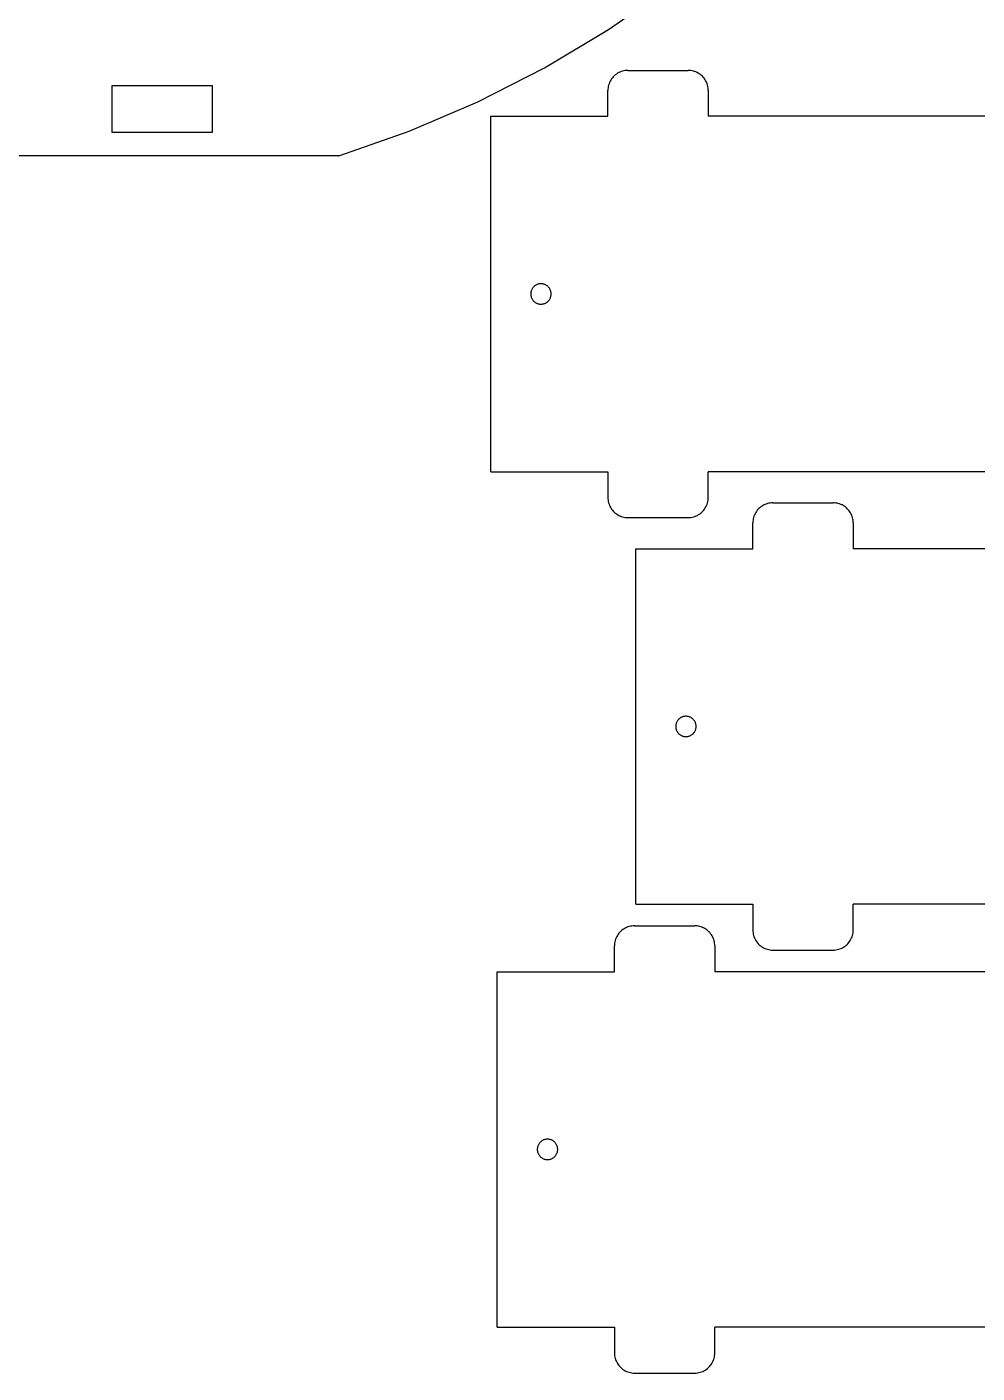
# Model space of a CAD drawing. Extents: x -22.3 to 21.7, y -13.4 to 13.4.
# Drawn here: x -11.11 to -5.52, y -11.26 to -3.34 of the extents above; entities that cross this region are included whole.
import ezdxf

# ---------------------------------------------------------------- set-up
doc = ezdxf.new("R2010")
doc.units = 0
doc.header["$MEASUREMENT"] = 0
doc.layers.get('0').update_dxf_attribs({"linetype": 'CONTINUOUS'})

msp = doc.modelspace()

# ---------------------------------------------------------------- linework, layer by layer
for p, q in [((-7.6869, -3.3543), (-7.3259, -3.1034)), ((-8.0641, -3.5801), (-7.6869, -3.3543)), ((-8.4556, -3.78), (-8.0641, -3.5801)), ((-7.6646, -3.6381), (-7.6694, -3.6445)), ((-7.6593, -3.632), (-7.6646, -3.6381)), ((-7.6536, -3.6263), (-7.6593, -3.632)), ((-7.6475, -3.621), (-7.6536, -3.6263)), ((-7.6411, -3.6161), (-7.6475, -3.621)), ((-7.6343, -3.6117), (-7.6411, -3.6161)), ((-7.6273, -3.6077), (-7.6343, -3.6117)), ((-7.62, -3.6043), (-7.6273, -3.6077)), ((-7.6125, -3.6013), (-7.62, -3.6043)), ((-7.6048, -3.5989), (-7.6125, -3.6013)), ((-7.597, -3.597), (-7.6048, -3.5989)), ((-7.589, -3.5956), (-7.597, -3.597)), ((-7.581, -3.5948), (-7.589, -3.5956)), ((-7.573, -3.5945), (-7.581, -3.5948)), ((-7.573, -3.5945), (-7.2186, -3.5945)), ((-7.2109, -3.5947), (-7.2186, -3.5945)), ((-7.2032, -3.5955), (-7.2109, -3.5947)), ((-7.1956, -3.5968), (-7.2032, -3.5955)), ((-7.1881, -3.5985), (-7.1956, -3.5968)), ((-7.1807, -3.6008), (-7.1881, -3.5985)), ((-7.1734, -3.6035), (-7.1807, -3.6008)), ((-7.1664, -3.6067), (-7.1734, -3.6035)), ((-7.1596, -3.6103), (-7.1664, -3.6067)), ((-7.153, -3.6144), (-7.1596, -3.6103)), ((-7.1467, -3.6189), (-7.153, -3.6144)), ((-7.1407, -3.6238), (-7.1467, -3.6189)), ((-7.1351, -3.6291), (-7.1407, -3.6238)), ((-7.1298, -3.6347), (-7.1351, -3.6291)), ((-7.1249, -3.6407), (-7.1298, -3.6347)), ((-7.1204, -3.647), (-7.1249, -3.6407)), ((-10.0162, -3.6848), (-10.6091, -3.6848)), ((-10.6091, -3.6848), (-10.6091, -3.9572)), ((-10.0162, -3.9572), (-10.0162, -3.6848)), ((-7.6908, -3.7045), (-7.6911, -3.7126)), ((-7.6911, -3.8645), (-7.6911, -3.7126)), ((-7.69, -3.6965), (-7.6908, -3.7045)), ((-7.6886, -3.6886), (-7.69, -3.6965)), ((-7.6867, -3.6807), (-7.6886, -3.6886)), ((-7.6842, -3.673), (-7.6867, -3.6807)), ((-7.6813, -3.6655), (-7.6842, -3.673)), ((-7.6778, -3.6583), (-7.6813, -3.6655)), ((-7.6739, -3.6512), (-7.6778, -3.6583)), ((-7.6694, -3.6445), (-7.6739, -3.6512)), ((-7.1163, -3.6535), (-7.1204, -3.647)), ((-7.1127, -3.6604), (-7.1163, -3.6535)), ((-7.1095, -3.6674), (-7.1127, -3.6604)), ((-7.1068, -3.6746), (-7.1095, -3.6674)), ((-7.1045, -3.682), (-7.1068, -3.6746)), ((-7.1028, -3.6896), (-7.1045, -3.682)), ((-7.1015, -3.6972), (-7.1028, -3.6896)), ((-7.1008, -3.7049), (-7.1015, -3.6972)), ((-7.1005, -3.7126), (-7.1008, -3.7049)), ((-7.1005, -3.7126), (-7.1005, -3.8645)), ((-8.8598, -3.9528), (-8.4556, -3.78)), ((-8.38, -3.8645), (-7.6911, -3.8645)), ((-8.38, -5.955), (-8.38, -3.8645)), ((-4.8761, -3.8645), (-7.1005, -3.8645)), ((-10.6091, -3.9572), (-10.0162, -3.9572)), ((-9.2748, -4.098), (-8.8598, -3.9528)), ((-9.2748, -4.098), (-16.8978, -4.098)), ((-8.1446, -4.9058), (-8.1448, -4.9098)), ((-8.1443, -4.9019), (-8.1446, -4.9058)), ((-8.1436, -4.8981), (-8.1443, -4.9019)), ((-8.1427, -4.8942), (-8.1436, -4.8981)), ((-8.1416, -4.8905), (-8.1427, -4.8942)), ((-8.1402, -4.8868), (-8.1416, -4.8905)), ((-8.1386, -4.8832), (-8.1402, -4.8868)), ((-8.1367, -4.8798), (-8.1386, -4.8832)), ((-8.1347, -4.8764), (-8.1367, -4.8798)), ((-8.1324, -4.8732), (-8.1347, -4.8764)), ((-8.1299, -4.8702), (-8.1324, -4.8732)), ((-8.1272, -4.8673), (-8.1299, -4.8702)), ((-8.1243, -4.8647), (-8.1272, -4.8673)), ((-8.1213, -4.8622), (-8.1243, -4.8647)), ((-8.1181, -4.8599), (-8.1213, -4.8622)), ((-8.1148, -4.8578), (-8.1181, -4.8599)), ((-8.1113, -4.856), (-8.1148, -4.8578)), ((-8.1077, -4.8543), (-8.1113, -4.856)), ((-8.1041, -4.8529), (-8.1077, -4.8543)), ((-8.1003, -4.8518), (-8.1041, -4.8529)), ((-8.0965, -4.8509), (-8.1003, -4.8518)), ((-8.0926, -4.8503), (-8.0965, -4.8509)), ((-8.0887, -4.8499), (-8.0926, -4.8503)), ((-8.0848, -4.8498), (-8.0887, -4.8499)), ((-8.0808, -4.8499), (-8.0848, -4.8498)), ((-8.0769, -4.8503), (-8.0808, -4.8499)), ((-8.0731, -4.8509), (-8.0769, -4.8503)), ((-8.0692, -4.8518), (-8.0731, -4.8509)), ((-8.0655, -4.8529), (-8.0692, -4.8518)), ((-8.0618, -4.8543), (-8.0655, -4.8529)), ((-8.0582, -4.856), (-8.0618, -4.8543)), ((-8.0548, -4.8578), (-8.0582, -4.856)), ((-8.0514, -4.8599), (-8.0548, -4.8578)), ((-8.0482, -4.8622), (-8.0514, -4.8599)), ((-8.0452, -4.8647), (-8.0482, -4.8622)), ((-8.0423, -4.8673), (-8.0452, -4.8647)), ((-8.0397, -4.8702), (-8.0423, -4.8673)), ((-8.0372, -4.8732), (-8.0397, -4.8702)), ((-8.0349, -4.8764), (-8.0372, -4.8732)), ((-8.0328, -4.8798), (-8.0349, -4.8764)), ((-8.031, -4.8832), (-8.0328, -4.8798)), ((-8.0293, -4.8868), (-8.031, -4.8832)), ((-8.0279, -4.8905), (-8.0293, -4.8868)), ((-8.0268, -4.8942), (-8.0279, -4.8905)), ((-8.0259, -4.8981), (-8.0268, -4.8942)), ((-8.0253, -4.9019), (-8.0259, -4.8981)), ((-8.0249, -4.9058), (-8.0253, -4.9019)), ((-8.0248, -4.9098), (-8.0249, -4.9058)), ((-8.1448, -4.9098), (-8.1446, -4.9137)), ((-8.1446, -4.9137), (-8.1443, -4.9176)), ((-8.1443, -4.9176), (-8.1436, -4.9215)), ((-8.1436, -4.9215), (-8.1427, -4.9253)), ((-8.1427, -4.9253), (-8.1416, -4.9291)), ((-8.1416, -4.9291), (-8.1402, -4.9327)), ((-8.1402, -4.9327), (-8.1386, -4.9363)), ((-8.1386, -4.9363), (-8.1367, -4.9398)), ((-8.1367, -4.9398), (-8.1347, -4.9431)), ((-8.1347, -4.9431), (-8.1324, -4.9463)), ((-8.1324, -4.9463), (-8.1299, -4.9493)), ((-8.1299, -4.9493), (-8.1272, -4.9522)), ((-8.1272, -4.9522), (-8.1243, -4.9549)), ((-8.1243, -4.9549), (-8.1213, -4.9574)), ((-8.1213, -4.9574), (-8.1181, -4.9597)), ((-8.1181, -4.9597), (-8.1148, -4.9617)), ((-8.1148, -4.9617), (-8.1113, -4.9636)), ((-8.1113, -4.9636), (-8.1077, -4.9652)), ((-8.1077, -4.9652), (-8.1041, -4.9666)), ((-8.1041, -4.9666), (-8.1003, -4.9677)), ((-8.1003, -4.9677), (-8.0965, -4.9686)), ((-8.0965, -4.9686), (-8.0926, -4.9693)), ((-8.0926, -4.9693), (-8.0887, -4.9696)), ((-8.0887, -4.9696), (-8.0848, -4.9698)), ((-8.0848, -4.9698), (-8.0808, -4.9696)), ((-8.0808, -4.9696), (-8.0769, -4.9693)), ((-8.0769, -4.9693), (-8.0731, -4.9686)), ((-8.0731, -4.9686), (-8.0692, -4.9677)), ((-8.0692, -4.9677), (-8.0655, -4.9666)), ((-8.0655, -4.9666), (-8.0618, -4.9652)), ((-8.0618, -4.9652), (-8.0582, -4.9636)), ((-8.0582, -4.9636), (-8.0548, -4.9617)), ((-8.0548, -4.9617), (-8.0514, -4.9597)), ((-8.0514, -4.9597), (-8.0482, -4.9574)), ((-8.0482, -4.9574), (-8.0452, -4.9549)), ((-8.0452, -4.9549), (-8.0423, -4.9522)), ((-8.0423, -4.9522), (-8.0397, -4.9493)), ((-8.0397, -4.9493), (-8.0372, -4.9463)), ((-8.0372, -4.9463), (-8.0349, -4.9431)), ((-8.0349, -4.9431), (-8.0328, -4.9398)), ((-8.0328, -4.9398), (-8.031, -4.9363)), ((-8.031, -4.9363), (-8.0293, -4.9327)), ((-8.0293, -4.9327), (-8.0279, -4.9291)), ((-8.0279, -4.9291), (-8.0268, -4.9253)), ((-8.0268, -4.9253), (-8.0259, -4.9215)), ((-8.0259, -4.9215), (-8.0253, -4.9176)), ((-8.0253, -4.9176), (-8.0249, -4.9137)), ((-8.0249, -4.9137), (-8.0248, -4.9098)), ((-8.38, -5.955), (-7.6911, -5.955)), ((-7.6911, -5.955), (-7.6911, -6.1069)), ((-7.1005, -6.1069), (-7.1005, -5.955)), ((-4.8761, -5.955), (-7.1005, -5.955)), ((-7.6911, -6.1069), (-7.6908, -6.115)), ((-7.6908, -6.115), (-7.69, -6.123)), ((-7.69, -6.123), (-7.6886, -6.131)), ((-7.6886, -6.131), (-7.6867, -6.1388)), ((-7.6867, -6.1388), (-7.6842, -6.1465)), ((-7.6842, -6.1465), (-7.6813, -6.154)), ((-7.6813, -6.154), (-7.6778, -6.1613)), ((-7.6778, -6.1613), (-7.6739, -6.1683)), ((-7.6739, -6.1683), (-7.6694, -6.175)), ((-7.6694, -6.175), (-7.6646, -6.1815)), ((-7.127, -6.1815), (-7.1221, -6.175)), ((-7.1221, -6.175), (-7.1177, -6.1683)), ((-7.1177, -6.1683), (-7.1138, -6.1613)), ((-7.1138, -6.1613), (-7.1103, -6.154)), ((-7.1103, -6.154), (-7.1073, -6.1465)), ((-7.1073, -6.1465), (-7.1049, -6.1388)), ((-7.1049, -6.1388), (-7.103, -6.131)), ((-7.103, -6.131), (-7.1016, -6.123)), ((-7.1016, -6.123), (-7.1008, -6.115)), ((-7.1008, -6.115), (-7.1005, -6.1069)), ((-6.8065, -6.1758), (-6.8118, -6.1819)), ((-6.8008, -6.1701), (-6.8065, -6.1758)), ((-6.7947, -6.1648), (-6.8008, -6.1701)), ((-6.7883, -6.1599), (-6.7947, -6.1648)), ((-6.7815, -6.1555), (-6.7883, -6.1599)), ((-6.7745, -6.1516), (-6.7815, -6.1555)), ((-6.7672, -6.1481), (-6.7745, -6.1516)), ((-6.7597, -6.1451), (-6.7672, -6.1481)), ((-6.752, -6.1427), (-6.7597, -6.1451)), ((-6.7442, -6.1408), (-6.752, -6.1427)), ((-6.7362, -6.1394), (-6.7442, -6.1408)), ((-6.7282, -6.1386), (-6.7362, -6.1394)), ((-6.7202, -6.1383), (-6.7282, -6.1386)), ((-6.7202, -6.1383), (-6.3658, -6.1383)), ((-6.3581, -6.1386), (-6.3658, -6.1383)), ((-6.3504, -6.1393), (-6.3581, -6.1386)), ((-6.3428, -6.1406), (-6.3504, -6.1393)), ((-6.3353, -6.1424), (-6.3428, -6.1406)), ((-6.3279, -6.1446), (-6.3353, -6.1424)), ((-6.3206, -6.1473), (-6.3279, -6.1446)), ((-6.3136, -6.1505), (-6.3206, -6.1473)), ((-6.3068, -6.1542), (-6.3136, -6.1505)), ((-6.3002, -6.1582), (-6.3068, -6.1542)), ((-6.2939, -6.1627), (-6.3002, -6.1582)), ((-6.288, -6.1676), (-6.2939, -6.1627)), ((-6.2823, -6.1729), (-6.288, -6.1676)), ((-6.277, -6.1786), (-6.2823, -6.1729)), ((-7.6646, -6.1815), (-7.6593, -6.1875)), ((-7.6593, -6.1875), (-7.6536, -6.1932)), ((-7.6536, -6.1932), (-7.6475, -6.1985)), ((-7.6475, -6.1985), (-7.6411, -6.2034)), ((-7.6411, -6.2034), (-7.6343, -6.2078)), ((-7.6343, -6.2078), (-7.6273, -6.2118)), ((-7.6273, -6.2118), (-7.62, -6.2153)), ((-7.62, -6.2153), (-7.6125, -6.2182)), ((-7.6125, -6.2182), (-7.6048, -6.2207)), ((-7.6048, -6.2207), (-7.597, -6.2226)), ((-7.597, -6.2226), (-7.589, -6.2239)), ((-7.589, -6.2239), (-7.5807, -6.2253)), ((-7.5807, -6.2253), (-7.573, -6.225)), ((-7.573, -6.225), (-7.2186, -6.225)), ((-7.2186, -6.225), (-7.2109, -6.2253)), ((-7.2109, -6.2253), (-7.2025, -6.2239)), ((-7.2025, -6.2239), (-7.1946, -6.2226)), ((-7.1946, -6.2226), (-7.1868, -6.2207)), ((-7.1868, -6.2207), (-7.1791, -6.2182)), ((-7.1791, -6.2182), (-7.1716, -6.2153)), ((-7.1716, -6.2153), (-7.1643, -6.2118)), ((-7.1643, -6.2118), (-7.1573, -6.2078)), ((-7.1573, -6.2078), (-7.1505, -6.2034)), ((-7.1505, -6.2034), (-7.1441, -6.1985)), ((-7.1441, -6.1985), (-7.138, -6.1932)), ((-7.138, -6.1932), (-7.1323, -6.1875)), ((-7.1323, -6.1875), (-7.127, -6.1815)), ((-6.838, -6.2484), (-6.8383, -6.2564)), ((-6.8372, -6.2404), (-6.838, -6.2484)), ((-6.8358, -6.2324), (-6.8372, -6.2404)), ((-6.8339, -6.2246), (-6.8358, -6.2324)), ((-6.8315, -6.2169), (-6.8339, -6.2246)), ((-6.8285, -6.2094), (-6.8315, -6.2169)), ((-6.825, -6.2021), (-6.8285, -6.2094)), ((-6.8211, -6.1951), (-6.825, -6.2021)), ((-6.8167, -6.1883), (-6.8211, -6.1951)), ((-6.8118, -6.1819), (-6.8167, -6.1883)), ((-6.2721, -6.1845), (-6.277, -6.1786)), ((-6.2676, -6.1908), (-6.2721, -6.1845)), ((-6.2635, -6.1974), (-6.2676, -6.1908)), ((-6.2599, -6.2042), (-6.2635, -6.1974)), ((-6.2567, -6.2112), (-6.2599, -6.2042)), ((-6.254, -6.2185), (-6.2567, -6.2112)), ((-6.2517, -6.2259), (-6.254, -6.2185)), ((-6.25, -6.2334), (-6.2517, -6.2259)), ((-6.2487, -6.241), (-6.25, -6.2334)), ((-6.248, -6.2487), (-6.2487, -6.241)), ((-6.2477, -6.2564), (-6.248, -6.2487)), ((-6.8383, -6.4083), (-6.8383, -6.2564)), ((-6.2477, -6.2564), (-6.2477, -6.4083)), ((-7.5272, -6.4083), (-6.8383, -6.4083)), ((-7.5272, -8.4989), (-7.5272, -6.4083)), ((-4.0233, -6.4083), (-6.2477, -6.4083)), ((-7.2908, -7.4419), (-7.2915, -7.4458)), ((-7.2899, -7.4381), (-7.2908, -7.4419)), ((-7.2888, -7.4343), (-7.2899, -7.4381)), ((-7.2874, -7.4306), (-7.2888, -7.4343)), ((-7.2858, -7.4271), (-7.2874, -7.4306)), ((-7.2839, -7.4236), (-7.2858, -7.4271)), ((-7.2819, -7.4203), (-7.2839, -7.4236)), ((-7.2796, -7.4171), (-7.2819, -7.4203)), ((-7.2771, -7.414), (-7.2796, -7.4171)), ((-7.2744, -7.4112), (-7.2771, -7.414)), ((-7.2715, -7.4085), (-7.2744, -7.4112)), ((-7.2685, -7.406), (-7.2715, -7.4085)), ((-7.2653, -7.4037), (-7.2685, -7.406)), ((-7.262, -7.4016), (-7.2653, -7.4037)), ((-7.2585, -7.3998), (-7.262, -7.4016)), ((-7.2549, -7.3982), (-7.2585, -7.3998)), ((-7.2513, -7.3968), (-7.2549, -7.3982)), ((-7.2475, -7.3957), (-7.2513, -7.3968)), ((-7.2437, -7.3948), (-7.2475, -7.3957)), ((-7.2398, -7.3941), (-7.2437, -7.3948)), ((-7.2359, -7.3937), (-7.2398, -7.3941)), ((-7.232, -7.3936), (-7.2359, -7.3937)), ((-7.228, -7.3937), (-7.232, -7.3936)), ((-7.2241, -7.3941), (-7.228, -7.3937)), ((-7.2203, -7.3948), (-7.2241, -7.3941)), ((-7.2164, -7.3957), (-7.2203, -7.3948)), ((-7.2127, -7.3968), (-7.2164, -7.3957)), ((-7.209, -7.3982), (-7.2127, -7.3968)), ((-7.2054, -7.3998), (-7.209, -7.3982)), ((-7.202, -7.4016), (-7.2054, -7.3998)), ((-7.1986, -7.4037), (-7.202, -7.4016)), ((-7.1954, -7.406), (-7.1986, -7.4037)), ((-7.1924, -7.4085), (-7.1954, -7.406)), ((-7.1895, -7.4112), (-7.1924, -7.4085)), ((-7.1869, -7.414), (-7.1895, -7.4112)), ((-7.1844, -7.4171), (-7.1869, -7.414)), ((-7.1821, -7.4203), (-7.1844, -7.4171)), ((-7.18, -7.4236), (-7.1821, -7.4203)), ((-7.1782, -7.4271), (-7.18, -7.4236)), ((-7.1765, -7.4306), (-7.1782, -7.4271)), ((-7.1752, -7.4343), (-7.1765, -7.4306)), ((-7.174, -7.4381), (-7.1752, -7.4343)), ((-7.1731, -7.4419), (-7.174, -7.4381)), ((-7.1725, -7.4458), (-7.1731, -7.4419)), ((-7.2918, -7.4497), (-7.292, -7.4536)), ((-7.292, -7.4536), (-7.2918, -7.4575)), ((-7.2915, -7.4458), (-7.2918, -7.4497)), ((-7.2918, -7.4575), (-7.2915, -7.4614)), ((-7.2915, -7.4614), (-7.2908, -7.4653)), ((-7.2908, -7.4653), (-7.2899, -7.4691)), ((-7.2899, -7.4691), (-7.2888, -7.4729)), ((-7.2888, -7.4729), (-7.2874, -7.4766)), ((-7.2874, -7.4766), (-7.2858, -7.4801)), ((-7.2858, -7.4801), (-7.2839, -7.4836)), ((-7.2839, -7.4836), (-7.2819, -7.4869)), ((-7.2819, -7.4869), (-7.2796, -7.4901)), ((-7.2796, -7.4901), (-7.2771, -7.4932)), ((-7.2771, -7.4932), (-7.2744, -7.496)), ((-7.2744, -7.496), (-7.2715, -7.4987)), ((-7.2715, -7.4987), (-7.2685, -7.5012)), ((-7.2685, -7.5012), (-7.2653, -7.5035)), ((-7.2653, -7.5035), (-7.262, -7.5056)), ((-7.262, -7.5056), (-7.2585, -7.5074)), ((-7.2585, -7.5074), (-7.2549, -7.509)), ((-7.2549, -7.509), (-7.2513, -7.5104)), ((-7.2513, -7.5104), (-7.2475, -7.5116)), ((-7.2475, -7.5116), (-7.2437, -7.5125)), ((-7.2437, -7.5125), (-7.2398, -7.5131)), ((-7.2398, -7.5131), (-7.2359, -7.5135)), ((-7.2359, -7.5135), (-7.232, -7.5136)), ((-7.232, -7.5136), (-7.228, -7.5135)), ((-7.228, -7.5135), (-7.2241, -7.5131)), ((-7.2241, -7.5131), (-7.2203, -7.5125)), ((-7.2203, -7.5125), (-7.2164, -7.5116)), ((-7.2164, -7.5116), (-7.2127, -7.5104)), ((-7.2127, -7.5104), (-7.209, -7.509)), ((-7.209, -7.509), (-7.2054, -7.5074)), ((-7.2054, -7.5074), (-7.202, -7.5056)), ((-7.202, -7.5056), (-7.1986, -7.5035)), ((-7.1986, -7.5035), (-7.1954, -7.5012)), ((-7.1954, -7.5012), (-7.1924, -7.4987)), ((-7.1924, -7.4987), (-7.1895, -7.496)), ((-7.1895, -7.496), (-7.1869, -7.4932)), ((-7.1869, -7.4932), (-7.1844, -7.4901)), ((-7.1844, -7.4901), (-7.1821, -7.4869)), ((-7.1821, -7.4869), (-7.18, -7.4836)), ((-7.18, -7.4836), (-7.1782, -7.4801)), ((-7.1782, -7.4801), (-7.1765, -7.4766)), ((-7.1765, -7.4766), (-7.1752, -7.4729)), ((-7.1752, -7.4729), (-7.174, -7.4691)), ((-7.174, -7.4691), (-7.1731, -7.4653)), ((-7.1731, -7.4653), (-7.1725, -7.4614)), ((-7.1721, -7.4497), (-7.1725, -7.4458)), ((-7.1725, -7.4614), (-7.1721, -7.4575)), ((-7.172, -7.4536), (-7.1721, -7.4497)), ((-7.1721, -7.4575), (-7.172, -7.4536)), ((-7.5272, -8.4989), (-6.8383, -8.4989)), ((-6.8383, -8.4989), (-6.8383, -8.6508)), ((-6.2477, -8.6508), (-6.2477, -8.4989)), ((-4.0233, -8.4989), (-6.2477, -8.4989)), ((-7.5663, -8.6306), (-7.574, -8.633)), ((-7.5584, -8.6287), (-7.5663, -8.6306)), ((-7.5505, -8.6273), (-7.5584, -8.6287)), ((-7.5425, -8.6265), (-7.5505, -8.6273)), ((-7.5344, -8.6262), (-7.5425, -8.6265)), ((-7.5344, -8.6262), (-7.1801, -8.6262)), ((-7.1724, -8.6264), (-7.1801, -8.6262)), ((-7.1647, -8.6272), (-7.1724, -8.6264)), ((-7.157, -8.6285), (-7.1647, -8.6272)), ((-7.1495, -8.6302), (-7.157, -8.6285)), ((-7.1421, -8.6325), (-7.1495, -8.6302)), ((-7.6457, -8.7047), (-7.6481, -8.7124)), ((-7.6427, -8.6972), (-7.6457, -8.7047)), ((-7.6393, -8.69), (-7.6427, -8.6972)), ((-7.6353, -8.6829), (-7.6393, -8.69)), ((-7.6309, -8.6762), (-7.6353, -8.6829)), ((-7.626, -8.6698), (-7.6309, -8.6762)), ((-7.6207, -8.6637), (-7.626, -8.6698)), ((-7.615, -8.658), (-7.6207, -8.6637)), ((-7.6089, -8.6527), (-7.615, -8.658)), ((-7.6025, -8.6478), (-7.6089, -8.6527)), ((-7.5958, -8.6434), (-7.6025, -8.6478)), ((-7.5887, -8.6394), (-7.5958, -8.6434)), ((-7.5815, -8.636), (-7.5887, -8.6394)), ((-7.574, -8.633), (-7.5815, -8.636)), ((-7.1349, -8.6352), (-7.1421, -8.6325)), ((-7.1278, -8.6384), (-7.1349, -8.6352)), ((-7.121, -8.642), (-7.1278, -8.6384)), ((-7.1145, -8.6461), (-7.121, -8.642)), ((-7.1082, -8.6506), (-7.1145, -8.6461)), ((-7.1022, -8.6555), (-7.1082, -8.6506)), ((-7.0966, -8.6608), (-7.1022, -8.6555)), ((-7.0913, -8.6664), (-7.0966, -8.6608)), ((-7.0864, -8.6724), (-7.0913, -8.6664)), ((-7.0819, -8.6787), (-7.0864, -8.6724)), ((-7.0778, -8.6852), (-7.0819, -8.6787)), ((-7.0742, -8.6921), (-7.0778, -8.6852)), ((-7.071, -8.6991), (-7.0742, -8.6921)), ((-7.0682, -8.7063), (-7.071, -8.6991)), ((-7.066, -8.7137), (-7.0682, -8.7063)), ((-6.8383, -8.6508), (-6.838, -8.6588)), ((-6.838, -8.6588), (-6.8372, -8.6669)), ((-6.8372, -8.6669), (-6.8358, -8.6748)), ((-6.8358, -8.6748), (-6.8339, -8.6826)), ((-6.8339, -8.6826), (-6.8315, -8.6903)), ((-6.8315, -8.6903), (-6.8285, -8.6978)), ((-6.8285, -8.6978), (-6.825, -8.7051)), ((-6.825, -8.7051), (-6.8211, -8.7121)), ((-6.2649, -8.7121), (-6.261, -8.7051)), ((-6.261, -8.7051), (-6.2575, -8.6978)), ((-6.2575, -8.6978), (-6.2545, -8.6903)), ((-6.2545, -8.6903), (-6.2521, -8.6826)), ((-6.2521, -8.6826), (-6.2502, -8.6748)), ((-6.2502, -8.6748), (-6.2488, -8.6669)), ((-6.2488, -8.6669), (-6.248, -8.6588)), ((-6.248, -8.6588), (-6.2477, -8.6508)), ((-7.6522, -8.7362), (-7.6525, -8.7443)), ((-7.6525, -8.8962), (-7.6525, -8.7443)), ((-7.6514, -8.7282), (-7.6522, -8.7362)), ((-7.6501, -8.7203), (-7.6514, -8.7282)), ((-7.6481, -8.7124), (-7.6501, -8.7203)), ((-7.0642, -8.7213), (-7.066, -8.7137)), ((-7.063, -8.7289), (-7.0642, -8.7213)), ((-7.0622, -8.7366), (-7.063, -8.7289)), ((-7.062, -8.7443), (-7.0622, -8.7366)), ((-7.062, -8.7443), (-7.062, -8.8962)), ((-6.8211, -8.7121), (-6.8167, -8.7189)), ((-6.8167, -8.7189), (-6.8118, -8.7253)), ((-6.8118, -8.7253), (-6.8065, -8.7314)), ((-6.8065, -8.7314), (-6.8008, -8.7371)), ((-6.8008, -8.7371), (-6.7947, -8.7424)), ((-6.7947, -8.7424), (-6.7883, -8.7473)), ((-6.7883, -8.7473), (-6.7815, -8.7517)), ((-6.7815, -8.7517), (-6.7745, -8.7556)), ((-6.7745, -8.7556), (-6.7672, -8.7591)), ((-6.7672, -8.7591), (-6.7597, -8.7621)), ((-6.7597, -8.7621), (-6.752, -8.7645)), ((-6.752, -8.7645), (-6.7442, -8.7664)), ((-6.7442, -8.7664), (-6.7362, -8.7678)), ((-6.7362, -8.7678), (-6.7279, -8.7691)), ((-6.7279, -8.7691), (-6.7202, -8.7689)), ((-6.7202, -8.7689), (-6.3658, -8.7689)), ((-6.3658, -8.7689), (-6.3581, -8.7691)), ((-6.3581, -8.7691), (-6.3497, -8.7678)), ((-6.3497, -8.7678), (-6.3418, -8.7664)), ((-6.3418, -8.7664), (-6.334, -8.7645)), ((-6.334, -8.7645), (-6.3263, -8.7621)), ((-6.3263, -8.7621), (-6.3188, -8.7591)), ((-6.3188, -8.7591), (-6.3115, -8.7556)), ((-6.3115, -8.7556), (-6.3045, -8.7517)), ((-6.3045, -8.7517), (-6.2977, -8.7473)), ((-6.2977, -8.7473), (-6.2913, -8.7424)), ((-6.2913, -8.7424), (-6.2852, -8.7371)), ((-6.2852, -8.7371), (-6.2795, -8.7314)), ((-6.2795, -8.7314), (-6.2742, -8.7253)), ((-6.2742, -8.7253), (-6.2693, -8.7189)), ((-6.2693, -8.7189), (-6.2649, -8.7121)), ((-8.3415, -8.8962), (-7.6525, -8.8962)), ((-8.3415, -10.9867), (-8.3415, -8.8962)), ((-4.8376, -8.8962), (-7.062, -8.8962)), ((-8.0858, -9.8963), (-8.0886, -9.899)), ((-8.0827, -9.8939), (-8.0858, -9.8963)), ((-8.0796, -9.8916), (-8.0827, -9.8939)), ((-8.0762, -9.8895), (-8.0796, -9.8916)), ((-8.0728, -9.8876), (-8.0762, -9.8895)), ((-8.0692, -9.886), (-8.0728, -9.8876)), ((-8.0655, -9.8846), (-8.0692, -9.886)), ((-8.0618, -9.8835), (-8.0655, -9.8846)), ((-8.0579, -9.8826), (-8.0618, -9.8835)), ((-8.0541, -9.882), (-8.0579, -9.8826)), ((-8.0501, -9.8816), (-8.0541, -9.882)), ((-8.0462, -9.8815), (-8.0501, -9.8816)), ((-8.0423, -9.8816), (-8.0462, -9.8815)), ((-8.0384, -9.882), (-8.0423, -9.8816)), ((-8.0345, -9.8826), (-8.0384, -9.882)), ((-8.0307, -9.8835), (-8.0345, -9.8826)), ((-8.0269, -9.8846), (-8.0307, -9.8835)), ((-8.0233, -9.886), (-8.0269, -9.8846)), ((-8.0197, -9.8876), (-8.0233, -9.886)), ((-8.0162, -9.8895), (-8.0197, -9.8876)), ((-8.0129, -9.8916), (-8.0162, -9.8895)), ((-8.0097, -9.8939), (-8.0129, -9.8916)), ((-8.0067, -9.8963), (-8.0097, -9.8939)), ((-8.0038, -9.899), (-8.0067, -9.8963)), ((-8.1061, -9.9375), (-8.1062, -9.9415)), ((-8.1062, -9.9415), (-8.1061, -9.9454)), ((-8.1057, -9.9336), (-8.1061, -9.9375)), ((-8.1061, -9.9454), (-8.1057, -9.9493)), ((-8.1051, -9.9298), (-8.1057, -9.9336)), ((-8.1057, -9.9493), (-8.1051, -9.9532)), ((-8.1042, -9.9259), (-8.1051, -9.9298)), ((-8.1051, -9.9532), (-8.1042, -9.957)), ((-8.103, -9.9222), (-8.1042, -9.9259)), ((-8.1042, -9.957), (-8.103, -9.9607)), ((-8.1017, -9.9185), (-8.103, -9.9222)), ((-8.103, -9.9607), (-8.1017, -9.9644)), ((-8.1, -9.9149), (-8.1017, -9.9185)), ((-8.1017, -9.9644), (-8.1, -9.968)), ((-8.0982, -9.9115), (-8.1, -9.9149)), ((-8.1, -9.968), (-8.0982, -9.9715)), ((-8.0961, -9.9081), (-8.0982, -9.9115)), ((-8.0982, -9.9715), (-8.0961, -9.9748)), ((-8.0938, -9.9049), (-8.0961, -9.9081)), ((-8.0961, -9.9748), (-8.0938, -9.978)), ((-8.0913, -9.9019), (-8.0938, -9.9049)), ((-8.0886, -9.899), (-8.0913, -9.9019)), ((-8.0011, -9.9019), (-8.0038, -9.899)), ((-7.9986, -9.9049), (-8.0011, -9.9019)), ((-7.9963, -9.9081), (-7.9986, -9.9049)), ((-7.9986, -9.978), (-7.9963, -9.9748)), ((-7.9943, -9.9115), (-7.9963, -9.9081)), ((-7.9963, -9.9748), (-7.9943, -9.9715)), ((-7.9924, -9.9149), (-7.9943, -9.9115)), ((-7.9943, -9.9715), (-7.9924, -9.968)), ((-7.9908, -9.9185), (-7.9924, -9.9149)), ((-7.9924, -9.968), (-7.9908, -9.9644)), ((-7.9894, -9.9222), (-7.9908, -9.9185)), ((-7.9908, -9.9644), (-7.9894, -9.9607)), ((-7.9883, -9.9259), (-7.9894, -9.9222)), ((-7.9894, -9.9607), (-7.9883, -9.957)), ((-7.9874, -9.9298), (-7.9883, -9.9259)), ((-7.9883, -9.957), (-7.9874, -9.9532)), ((-7.9867, -9.9336), (-7.9874, -9.9298)), ((-7.9874, -9.9532), (-7.9867, -9.9493)), ((-7.9864, -9.9375), (-7.9867, -9.9336)), ((-7.9867, -9.9493), (-7.9864, -9.9454)), ((-7.9862, -9.9415), (-7.9864, -9.9375)), ((-7.9864, -9.9454), (-7.9862, -9.9415)), ((-8.0938, -9.978), (-8.0913, -9.981)), ((-8.0913, -9.981), (-8.0886, -9.9839)), ((-8.0886, -9.9839), (-8.0858, -9.9866)), ((-8.0858, -9.9866), (-8.0827, -9.9891)), ((-8.0827, -9.9891), (-8.0796, -9.9913)), ((-8.0796, -9.9913), (-8.0762, -9.9934)), ((-8.0762, -9.9934), (-8.0728, -9.9953)), ((-8.0728, -9.9953), (-8.0692, -9.9969)), ((-8.0692, -9.9969), (-8.0655, -9.9983)), ((-8.0655, -9.9983), (-8.0618, -9.9994)), ((-8.0618, -9.9994), (-8.0579, -10.0003)), ((-8.0579, -10.0003), (-8.0541, -10.0009)), ((-8.0541, -10.0009), (-8.0501, -10.0013)), ((-8.0501, -10.0013), (-8.0462, -10.0015)), ((-8.0462, -10.0015), (-8.0423, -10.0013)), ((-8.0423, -10.0013), (-8.0384, -10.0009)), ((-8.0384, -10.0009), (-8.0345, -10.0003)), ((-8.0345, -10.0003), (-8.0307, -9.9994)), ((-8.0307, -9.9994), (-8.0269, -9.9983)), ((-8.0269, -9.9983), (-8.0233, -9.9969)), ((-8.0233, -9.9969), (-8.0197, -9.9953)), ((-8.0197, -9.9953), (-8.0162, -9.9934)), ((-8.0162, -9.9934), (-8.0129, -9.9913)), ((-8.0129, -9.9913), (-8.0097, -9.9891)), ((-8.0097, -9.9891), (-8.0067, -9.9866)), ((-8.0067, -9.9866), (-8.0038, -9.9839)), ((-8.0038, -9.9839), (-8.0011, -9.981)), ((-8.0011, -9.981), (-7.9986, -9.978)), ((-8.3415, -10.9867), (-7.6525, -10.9867)), ((-7.6525, -10.9867), (-7.6525, -11.1386)), ((-7.062, -11.1386), (-7.062, -10.9867)), ((-4.8376, -10.9867), (-7.062, -10.9867)), ((-7.6525, -11.1386), (-7.6522, -11.1467)), ((-7.6522, -11.1467), (-7.6514, -11.1547)), ((-7.6514, -11.1547), (-7.6501, -11.1627)), ((-7.6501, -11.1627), (-7.6481, -11.1705)), ((-7.0663, -11.1705), (-7.0644, -11.1627)), ((-7.0644, -11.1627), (-7.0631, -11.1547)), ((-7.0631, -11.1547), (-7.0622, -11.1467)), ((-7.0622, -11.1467), (-7.062, -11.1386)), ((-7.6481, -11.1705), (-7.6457, -11.1782)), ((-7.6457, -11.1782), (-7.6427, -11.1857)), ((-7.6427, -11.1857), (-7.6393, -11.193)), ((-7.6393, -11.193), (-7.6353, -11.2)), ((-7.6353, -11.2), (-7.6309, -11.2067)), ((-7.6309, -11.2067), (-7.626, -11.2132)), ((-7.626, -11.2132), (-7.6207, -11.2192)), ((-7.6207, -11.2192), (-7.615, -11.2249)), ((-7.615, -11.2249), (-7.6089, -11.2302)), ((-7.6089, -11.2302), (-7.6025, -11.2351)), ((-7.6025, -11.2351), (-7.5958, -11.2395)), ((-7.5958, -11.2395), (-7.5887, -11.2435)), ((-7.5887, -11.2435), (-7.5815, -11.247)), ((-7.133, -11.247), (-7.1257, -11.2435)), ((-7.1257, -11.2435), (-7.1187, -11.2395)), ((-7.1187, -11.2395), (-7.112, -11.2351)), ((-7.112, -11.2351), (-7.1055, -11.2302)), ((-7.1055, -11.2302), (-7.0995, -11.2249)), ((-7.0995, -11.2249), (-7.0938, -11.2192)), ((-7.0938, -11.2192), (-7.0885, -11.2132)), ((-7.0885, -11.2132), (-7.0836, -11.2067)), ((-7.0836, -11.2067), (-7.0792, -11.2)), ((-7.0792, -11.2), (-7.0752, -11.193)), ((-7.0752, -11.193), (-7.0717, -11.1857)), ((-7.0717, -11.1857), (-7.0688, -11.1782)), ((-7.0688, -11.1782), (-7.0663, -11.1705)), ((-7.5815, -11.247), (-7.574, -11.2499)), ((-7.574, -11.2499), (-7.5663, -11.2524)), ((-7.5663, -11.2524), (-7.5584, -11.2543)), ((-7.5584, -11.2543), (-7.5505, -11.2556)), ((-7.5505, -11.2556), (-7.5421, -11.257)), ((-7.5421, -11.257), (-7.5344, -11.2567)), ((-7.5344, -11.2567), (-7.1801, -11.2567)), ((-7.1801, -11.2567), (-7.1724, -11.257)), ((-7.1724, -11.257), (-7.164, -11.2556)), ((-7.164, -11.2556), (-7.1561, -11.2543)), ((-7.1561, -11.2543), (-7.1482, -11.2524)), ((-7.1482, -11.2524), (-7.1405, -11.2499)), ((-7.1405, -11.2499), (-7.133, -11.247))]:
    msp.add_line(p, q)

doc.saveas('drawing.dxf')
